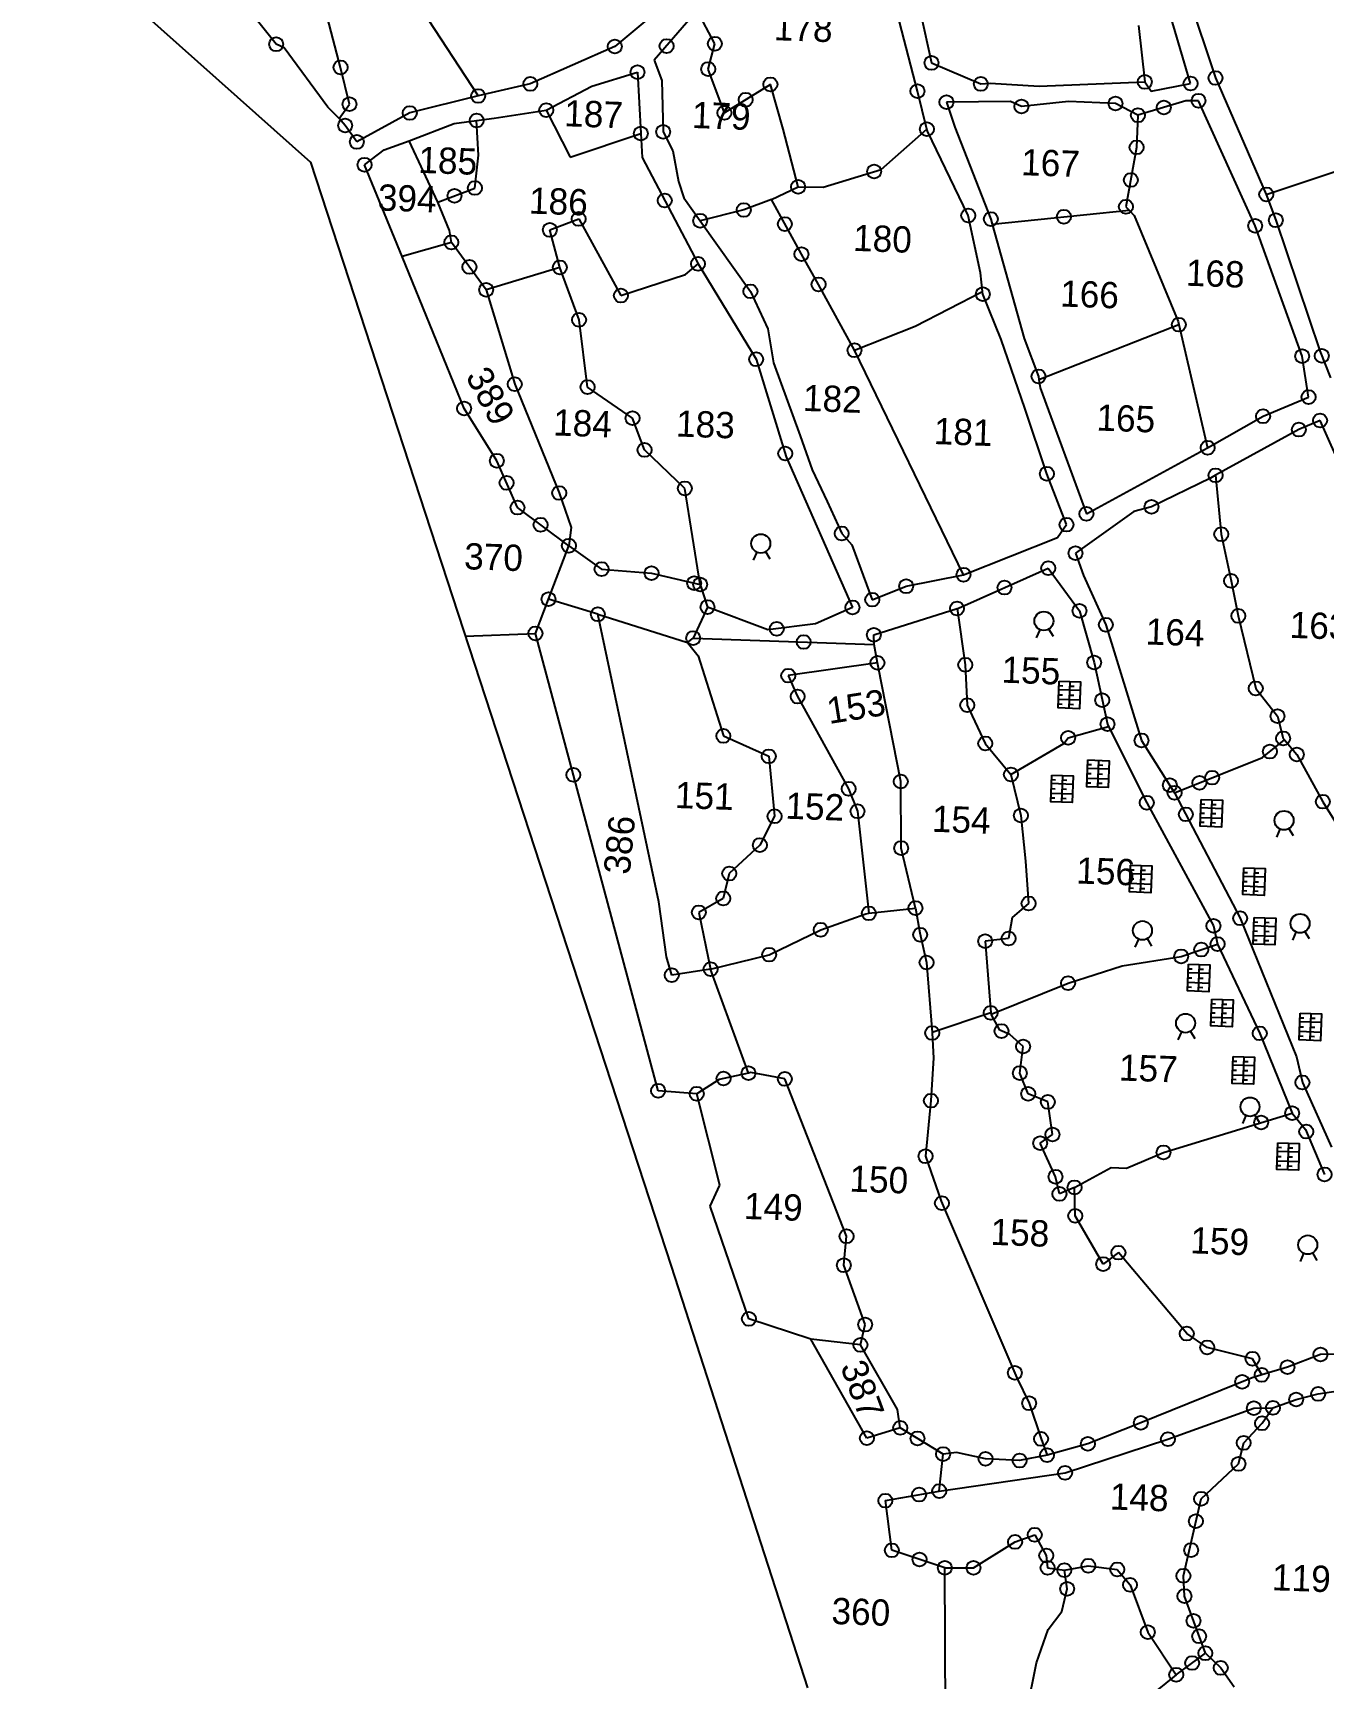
# Model space of a CAD drawing. Header units: metres. Extents: x 287345 to 291891, y 1993918 to 1999987.
# Drawn here: x 289075 to 289786, y 1995981 to 1996888 of the extents above; entities that cross this region are included whole.
import ezdxf
from ezdxf.enums import TextEntityAlignment as Align

# ---------------------------------------------------------------- set-up
doc = ezdxf.new("R2010")
doc.units = ezdxf.units.M
doc.header["$MEASUREMENT"] = 0
for name, color, linetype in [('OFF', 1, 'Continuous'), ('POLY_PARCEL', 6, 'Continuous'), ('POLY_ROAD', 30, 'Continuous'), ('TEXT_PARCEL', 7, 'Continuous'), ('V_BOUND_LINE', 7, 'Continuous')]:
    doc.layers.add(name, color=color, linetype=linetype)
doc.styles.add('TEXT_MAP', font='')
doc.styles.get('TEXT_MAP').set_extended_font_data('Kruti Dev 050')

msp = doc.modelspace()

# ---------------------------------------------------------------- linework, layer by layer
for points in [[(289472.41, 1996597.05), (289474.33, 1996601.45)], [(289481.63, 1996597.67), (289479.14, 1996601.77)], [(289628.45, 1996554.37), (289630.37, 1996558.77)], [(289637.67, 1996554.99), (289635.18, 1996559.09)], [(289640.74, 1996527.94), (289642.86, 1996527.86)], [(289646.73, 1996530.24), (289646.21, 1996515.46)], [(289640.48, 1996520.46), (289652.28, 1996520.04)], [(289640.57, 1996522.96), (289642.68, 1996522.89)], [(289640.67, 1996525.9), (289652.47, 1996525.49)], [(289646.47, 1996522.75), (289648.95, 1996522.66)], [(289646.64, 1996527.73), (289649.13, 1996527.64)], [(289640.39, 1996517.9), (289642.5, 1996517.82)], [(289646.29, 1996517.69), (289648.77, 1996517.6)], [(289656.52, 1996484.49), (289658.64, 1996484.41)], [(289662.51, 1996486.79), (289661.99, 1996472.01)], [(289662.42, 1996484.28), (289664.91, 1996484.19)], [(289636.58, 1996474.13), (289648.38, 1996473.71)], [(289636.65, 1996476.16), (289638.77, 1996476.09)], [(289642.64, 1996478.46), (289642.12, 1996463.68)], [(289642.55, 1996475.95), (289645.04, 1996475.86)], [(289656.17, 1996474.45), (289658.28, 1996474.37)], [(289656.26, 1996477.01), (289668.06, 1996476.59)], [(289656.35, 1996479.51), (289658.46, 1996479.43)], [(289656.45, 1996482.45), (289668.25, 1996482.04)], [(289662.07, 1996474.24), (289664.55, 1996474.15)], [(289662.25, 1996479.3), (289664.73, 1996479.21)], [(289636.3, 1996466.12), (289638.41, 1996466.04)], [(289636.39, 1996468.68), (289648.19, 1996468.26)], [(289636.47, 1996471.18), (289638.59, 1996471.11)], [(289642.2, 1996465.91), (289644.68, 1996465.82)], [(289642.38, 1996470.97), (289644.86, 1996470.89)], [(289724.99, 1996465.01), (289724.46, 1996450.23)], [(289718.82, 1996457.73), (289720.94, 1996457.66)], [(289718.93, 1996460.68), (289730.73, 1996460.26)], [(289719, 1996462.71), (289721.11, 1996462.64)], [(289724.72, 1996457.53), (289727.21, 1996457.44)], [(289724.9, 1996462.5), (289727.38, 1996462.42)], [(289718.64, 1996452.67), (289720.76, 1996452.6)], [(289718.73, 1996455.23), (289730.53, 1996454.81)], [(289724.54, 1996452.46), (289727.03, 1996452.37)], [(289760.8, 1996444.48), (289762.72, 1996448.87)], [(289770.02, 1996445.09), (289767.53, 1996449.2)], [(289686.06, 1996428.76), (289685.53, 1996413.99)], [(289679.89, 1996421.49), (289682.01, 1996421.41)], [(289680, 1996424.43), (289691.8, 1996424.01)], [(289680.07, 1996426.46), (289682.18, 1996426.39)], [(289685.79, 1996421.28), (289688.28, 1996421.19)], [(289685.97, 1996426.26), (289688.45, 1996426.17)], [(289742.33, 1996420.03), (289744.45, 1996419.95)], [(289742.44, 1996422.97), (289754.24, 1996422.56)], [(289742.51, 1996425.01), (289744.63, 1996424.93)], [(289748.5, 1996427.3), (289747.98, 1996412.53)], [(289748.23, 1996419.82), (289750.72, 1996419.73)], [(289748.41, 1996424.8), (289750.9, 1996424.71)], [(289679.71, 1996416.42), (289681.83, 1996416.35)], [(289679.8, 1996418.98), (289691.6, 1996418.57)], [(289685.61, 1996416.21), (289688.1, 1996416.13)], [(289742.16, 1996414.97), (289744.27, 1996414.89)], [(289742.25, 1996417.53), (289754.05, 1996417.11)], [(289748.06, 1996414.76), (289750.54, 1996414.67)], [(289748.14, 1996392.73), (289750.26, 1996392.66)], [(289748.25, 1996395.68), (289760.05, 1996395.26)], [(289748.32, 1996397.71), (289750.44, 1996397.64)], [(289754.31, 1996400.01), (289753.79, 1996385.23)], [(289754.05, 1996392.53), (289756.53, 1996392.44)], [(289754.22, 1996397.5), (289756.71, 1996397.42)], [(289769.63, 1996387.69), (289771.54, 1996392.08)], [(289778.84, 1996388.31), (289776.36, 1996392.41)], [(289682.79, 1996383.8), (289684.71, 1996388.19)], [(289692.01, 1996384.42), (289689.52, 1996388.52)], [(289747.97, 1996387.67), (289750.08, 1996387.6)], [(289748.06, 1996390.23), (289759.86, 1996389.81)], [(289753.87, 1996387.46), (289756.35, 1996387.37)], [(289718.01, 1996374.2), (289717.49, 1996359.43)], [(289711.84, 1996366.93), (289713.96, 1996366.85)], [(289711.95, 1996369.87), (289723.75, 1996369.45)], [(289712.02, 1996371.91), (289714.13, 1996371.83)], [(289717.74, 1996366.72), (289720.23, 1996366.63)], [(289717.92, 1996371.7), (289720.41, 1996371.61)], [(289711.66, 1996361.86), (289713.78, 1996361.79)], [(289711.76, 1996364.42), (289723.56, 1996364.01)], [(289717.56, 1996361.66), (289720.05, 1996361.57)], [(289724.71, 1996347.66), (289726.83, 1996347.59)], [(289724.82, 1996350.6), (289736.62, 1996350.19)], [(289724.89, 1996352.64), (289727.01, 1996352.56)], [(289730.88, 1996354.94), (289730.36, 1996340.16)], [(289730.62, 1996347.45), (289733.1, 1996347.36)], [(289730.79, 1996352.43), (289733.28, 1996352.34)], [(289779.55, 1996347.19), (289779.02, 1996332.42)], [(289724.54, 1996342.6), (289726.65, 1996342.52)], [(289724.63, 1996345.16), (289736.43, 1996344.74)], [(289730.44, 1996342.39), (289732.92, 1996342.3)], [(289773.29, 1996337.41), (289785.09, 1996337)], [(289773.38, 1996339.92), (289775.5, 1996339.84)], [(289773.49, 1996342.86), (289785.29, 1996342.44)], [(289773.56, 1996344.9), (289775.67, 1996344.82)], [(289779.28, 1996339.71), (289781.77, 1996339.62)], [(289779.46, 1996344.69), (289781.94, 1996344.6)], [(289706.53, 1996332.67), (289708.44, 1996337.07)], [(289715.75, 1996333.29), (289713.26, 1996337.39)], [(289773.2, 1996334.85), (289775.32, 1996334.78)], [(289779.1, 1996334.65), (289781.59, 1996334.56)], [(289736.68, 1996320.97), (289738.79, 1996320.9)], [(289742.67, 1996323.27), (289742.14, 1996308.5)], [(289742.58, 1996320.77), (289745.06, 1996320.68)], [(289736.32, 1996310.93), (289738.44, 1996310.86)], [(289736.41, 1996313.49), (289748.21, 1996313.07)], [(289736.5, 1996316), (289738.62, 1996315.92)], [(289736.6, 1996318.94), (289748.4, 1996318.52)], [(289742.22, 1996310.72), (289744.71, 1996310.64)], [(289742.4, 1996315.79), (289744.89, 1996315.7)], [(289742.05, 1996286.54), (289743.97, 1996290.94)], [(289751.27, 1996287.16), (289748.78, 1996291.26)], [(289767.34, 1996275.74), (289766.81, 1996260.97)], [(289761.08, 1996265.96), (289772.88, 1996265.55)], [(289761.17, 1996268.47), (289763.29, 1996268.39)], [(289761.28, 1996271.41), (289773.08, 1996270.99)], [(289761.35, 1996273.45), (289763.46, 1996273.37)], [(289767.07, 1996268.26), (289769.56, 1996268.17)], [(289767.25, 1996273.24), (289769.73, 1996273.15)], [(289760.99, 1996263.4), (289763.11, 1996263.33)], [(289766.89, 1996263.2), (289769.38, 1996263.11)], [(289773.88, 1996210.51), (289775.8, 1996214.9)], [(289783.1, 1996211.12), (289780.61, 1996215.23)]]:
    msp.add_lwpolyline(points)
for points in [[(289640.83, 1996530.44), (289652.63, 1996530.03), (289652.11, 1996515.25), (289640.31, 1996515.67)], [(289656.61, 1996486.99), (289668.41, 1996486.58), (289667.89, 1996471.8), (289656.09, 1996472.22)], [(289636.74, 1996478.67), (289648.54, 1996478.25), (289648.02, 1996463.47), (289636.22, 1996463.89)], [(289719.09, 1996465.22), (289730.89, 1996464.8), (289730.36, 1996450.02), (289718.56, 1996450.44)], [(289680.16, 1996428.97), (289691.96, 1996428.55), (289691.43, 1996413.78), (289679.63, 1996414.19)], [(289742.6, 1996427.51), (289754.4, 1996427.1), (289753.88, 1996412.32), (289742.08, 1996412.74)], [(289748.41, 1996400.22), (289760.21, 1996399.8), (289759.69, 1996385.02), (289747.89, 1996385.44)], [(289712.11, 1996374.41), (289723.91, 1996374), (289723.39, 1996359.22), (289711.59, 1996359.64)], [(289724.98, 1996355.15), (289736.78, 1996354.73), (289736.26, 1996339.95), (289724.46, 1996340.37)], [(289773.65, 1996347.4), (289785.45, 1996346.99), (289784.92, 1996332.21), (289773.12, 1996332.63)], [(289736.77, 1996323.48), (289748.57, 1996323.06), (289748.04, 1996308.29), (289736.24, 1996308.7)], [(289761.44, 1996275.95), (289773.24, 1996275.54), (289772.71, 1996260.76), (289760.91, 1996261.18)]]:
    msp.add_lwpolyline(points, close=True)
for centre, radius in [((289209.3, 1996881.51), 3.85), ((289395.92, 1996880.27), 3.85), ((289424.51, 1996880.53), 3.85), ((289451.09, 1996881.83), 3.85), ((289244.79, 1996868.77), 3.85), ((289570.49, 1996871.24), 3.85), ((289349.38, 1996859.62), 3.85), ((289408.48, 1996866.1), 3.85), ((289447.46, 1996867.84), 3.85), ((289597.7, 1996859.64), 3.85), ((289688.05, 1996860.76), 3.85), ((289713.33, 1996859.86), 3.85), ((289727.06, 1996862.92), 3.85), ((289320.66, 1996853), 3.85), ((289468.07, 1996850.96), 3.85), ((289481.69, 1996859.41), 3.85), ((289562.73, 1996855.64), 3.85), ((289249.72, 1996848.52), 3.85), ((289282.92, 1996843.63), 3.85), ((289358.19, 1996845.16), 3.85), ((289456.33, 1996843.68), 3.85), ((289578.72, 1996849.56), 3.85), ((289620.06, 1996847.23), 3.85), ((289671.89, 1996848.85), 3.85), ((289684.31, 1996842.37), 3.85), ((289698.52, 1996846.65), 3.85), ((289717.67, 1996850.39), 3.85), ((289247.36, 1996836.73), 3.85), ((289319.8, 1996839.48), 3.85), ((289422.6, 1996833.25), 3.85), ((289567.99, 1996834.72), 3.85), ((289253.79, 1996827.69), 3.85), ((289410.28, 1996832.32), 3.85), ((289683.57, 1996824.69), 3.85), ((289258.03, 1996815.09), 3.85), ((289538.92, 1996811.36), 3.85), ((289680.34, 1996806.68), 3.85), ((289307.56, 1996797.98), 3.85), ((289318.84, 1996802.27), 3.85), ((289496.97, 1996802.89), 3.85), ((289755.05, 1996798.77), 3.85), ((289423.44, 1996795.41), 3.85), ((289467.02, 1996790.15), 3.85), ((289590.79, 1996787.1), 3.85), ((289677.7, 1996791.96), 3.85), ((289360.12, 1996779.18), 3.85), ((289376.03, 1996785.2), 3.85), ((289443.01, 1996784.23), 3.85), ((289489.68, 1996782.42), 3.85), ((289603.19, 1996785.16), 3.85), ((289643.49, 1996786.46), 3.85), ((289748.89, 1996781.45), 3.85), ((289760.3, 1996784.5), 3.85), ((289305.85, 1996772.3), 3.85), ((289441.81, 1996760.47), 3.85), ((289498.8, 1996765.81), 3.85), ((289315.8, 1996758.74), 3.85), ((289365.64, 1996758.53), 3.85), ((289325.03, 1996746.17), 3.85), ((289399.33, 1996742.97), 3.85), ((289470.68, 1996745.31), 3.85), ((289508.26, 1996749.16), 3.85), ((289598.79, 1996743.74), 3.85), ((289376.23, 1996729.61), 3.85), ((289706.84, 1996726.94), 3.85), ((289473.87, 1996707.84), 3.85), ((289528.06, 1996712.82), 3.85), ((289774.84, 1996709.58), 3.85), ((289785.6, 1996709.76), 3.85), ((289629.47, 1996698.43), 3.85), ((289340.77, 1996694.16), 3.85), ((289380.94, 1996692.55), 3.85), ((289312.88, 1996680.74), 3.85), ((289778.36, 1996687.04), 3.85), ((289405.75, 1996675.36), 3.85), ((289753.25, 1996676.43), 3.85), ((289784.65, 1996674.12), 3.85), ((289772.96, 1996669.08), 3.85), ((289330.95, 1996651.93), 3.85), ((289412.35, 1996657.87), 3.85), ((289489.91, 1996655.94), 3.85), ((289722.72, 1996659.11), 3.85), ((289634.11, 1996644.76), 3.85), ((289727.09, 1996643.89), 3.85), ((289336.33, 1996639.69), 3.85), ((289365.32, 1996634.15), 3.85), ((289434.52, 1996636.7), 3.85), ((289342.31, 1996626.09), 3.85), ((289691.79, 1996626.53), 3.85), ((289355.06, 1996616.65), 3.85), ((289644.88, 1996616.69), 3.85), ((289655.86, 1996622.67), 3.85), ((289476.42, 1996606.26), 5.24), ((289520.99, 1996611.86), 3.85), ((289730.23, 1996611.41), 3.85), ((289370.66, 1996605.1), 3.85), ((289649.88, 1996600.95), 3.85), ((289388.69, 1996592.21), 3.85), ((289416.23, 1996589.98), 3.85), ((289588.11, 1996589.09), 3.85), ((289634.88, 1996592.73), 3.85), ((289439.72, 1996584.47), 3.85), ((289443, 1996583.7), 3.85), ((289556.53, 1996582.73), 3.85), ((289610.72, 1996581.99), 3.85), ((289735.59, 1996585.74), 3.85), ((289359.39, 1996575.62), 3.85), ((289447.05, 1996571.27), 3.85), ((289526.92, 1996571.08), 3.85), ((289537.86, 1996575.34), 3.85), ((289584.56, 1996570.46), 3.85), ((289386.58, 1996567.29), 3.85), ((289632.46, 1996563.58), 5.24), ((289652.07, 1996569.19), 3.85), ((289666.61, 1996561.55), 3.85), ((289739.62, 1996566.38), 3.85), ((289352.19, 1996556.77), 3.85), ((289439.12, 1996554.17), 3.85), ((289485.19, 1996559.28), 3.85), ((289500.04, 1996552.01), 3.85), ((289538.73, 1996555.93), 3.85), ((289491.58, 1996533.45), 3.85), ((289540.68, 1996540.54), 3.85), ((289589.14, 1996539.47), 3.85), ((289660.17, 1996540.73), 3.85), ((289749.19, 1996526.45), 3.85), ((289496.73, 1996521.91), 3.85), ((289590.24, 1996517.16), 3.85), ((289664.63, 1996519.96), 3.85), ((289667.48, 1996506.73), 3.85), ((289761.2, 1996511.13), 3.85), ((289455.77, 1996500.22), 3.85), ((289645.78, 1996499.2), 3.85), ((289686.24, 1996497.75), 3.85), ((289764.29, 1996498.87), 3.85), ((289480.8, 1996488.98), 3.85), ((289600.16, 1996496.11), 3.85), ((289757.04, 1996491.59), 3.85), ((289771.82, 1996489.97), 3.85), ((289373.09, 1996478.81), 3.85), ((289614.31, 1996478.98), 3.85), ((289524.84, 1996471.1), 3.85), ((289553.54, 1996475.11), 3.85), ((289701.86, 1996473.07), 3.85), ((289718.16, 1996474.39), 3.85), ((289725.23, 1996477.22), 3.85), ((289689.14, 1996463.41), 3.85), ((289704.49, 1996468.93), 3.85), ((289786.2, 1996463.98), 3.85), ((289484.02, 1996455.92), 3.85), ((289529.74, 1996458.69), 3.85), ((289619.8, 1996456.35), 3.85), ((289710.72, 1996457), 3.85), ((289764.81, 1996453.68), 5.24), ((289475.94, 1996440.05), 3.85), ((289553.81, 1996438.39), 3.85), ((289459.06, 1996424.34), 3.85), ((289455.75, 1996410.65), 3.85), ((289624.05, 1996407.89), 3.85), ((289442.29, 1996402.97), 3.85), ((289535.98, 1996402.43), 3.85), ((289561.65, 1996405.34), 3.85), ((289740.64, 1996399.69), 3.85), ((289773.64, 1996396.89), 5.24), ((289509.44, 1996393.38), 3.85), ((289564.26, 1996390.65), 3.85), ((289613.01, 1996388.52), 3.85), ((289686.8, 1996393), 5.24), ((289725.9, 1996395.57), 3.85), ((289481.02, 1996379.64), 3.85), ((289600.09, 1996387.09), 3.85), ((289719.22, 1996382.45), 3.85), ((289728.18, 1996385.51), 3.85), ((289448.76, 1996371.68), 3.85), ((289567.81, 1996375.32), 3.85), ((289708.12, 1996378.67), 3.85), ((289427.3, 1996368.36), 3.85), ((289645.76, 1996363.93), 3.85), ((289603.12, 1996347.56), 3.85), ((289710.54, 1996341.87), 5.24), ((289570.91, 1996336.47), 3.85), ((289609.1, 1996337.55), 3.85), ((289751.4, 1996336.27), 3.85), ((289620.99, 1996329.05), 3.85), ((289455.92, 1996311.36), 3.85), ((289469.61, 1996314.33), 3.85), ((289489.65, 1996311.13), 3.85), ((289619.21, 1996314.37), 3.85), ((289774.91, 1996309.21), 3.85), ((289419.79, 1996304.64), 3.85), ((289441.09, 1996302.98), 3.85), ((289570.22, 1996299.16), 3.85), ((289623.83, 1996302.91), 3.85), ((289634.66, 1996298.45), 3.85), ((289746.06, 1996295.75), 5.24), ((289769.28, 1996292.3), 3.85), ((289637.16, 1996280.48), 3.85), ((289752.24, 1996287.09), 3.85), ((289777.08, 1996282.09), 3.85), ((289630.4, 1996275.7), 3.85), ((289698.38, 1996270.64), 3.85), ((289567.25, 1996268.52), 3.85), ((289638.85, 1996257.21), 3.85), ((289787.17, 1996258.51), 3.85), ((289641.02, 1996247.72), 3.85), ((289649.36, 1996251.35), 3.85), ((289576.28, 1996242.62), 3.85), ((289649.75, 1996235.66), 3.85), ((289523.7, 1996224.39), 3.85), ((289777.89, 1996219.71), 5.24), ((289522.2, 1996208.44), 3.85), ((289665.13, 1996209.07), 3.85), ((289673.51, 1996215.37), 3.85), ((289469.88, 1996178.85), 3.85), ((289533.91, 1996175.72), 3.85), ((289711.17, 1996170.74), 3.85), ((289531.31, 1996164.52), 3.85), ((289722.51, 1996163.13), 3.85), ((289747.41, 1996156.91), 3.85), ((289766.7, 1996152.22), 3.85), ((289784.86, 1996159.2), 3.85), ((289616.44, 1996149.15), 3.85), ((289741.71, 1996144.16), 3.85), ((289752.52, 1996147.98), 3.85), ((289771.5, 1996134.39), 3.85), ((289783.65, 1996137.48), 3.85), ((289624.35, 1996132.36), 3.85), ((289748.14, 1996129.64), 3.85), ((289758.72, 1996129.86), 3.85), ((289553.3, 1996118.8), 3.85), ((289685.89, 1996121.57), 3.85), ((289752.68, 1996121.31), 3.85), ((289534.92, 1996113.09), 3.85), ((289562.81, 1996112.97), 3.85), ((289630.87, 1996112.68), 3.85), ((289656.71, 1996109.99), 3.85), ((289700.84, 1996112.54), 3.85), ((289742.57, 1996110.48), 3.85), ((289576.88, 1996104.34), 3.85), ((289600.33, 1996101.71), 3.85), ((289619.09, 1996100.75), 3.85), ((289634.17, 1996103.74), 3.85), ((289739.73, 1996098.92), 3.85), ((289644.1, 1996094), 3.85), ((289563.65, 1996081.98), 3.85), ((289574.8, 1996083.97), 3.85), ((289719.1, 1996079.71), 3.85), ((289545.06, 1996078.66), 3.85), ((289716.25, 1996067.33), 3.85), ((289616.54, 1996055.88), 3.85), ((289627.38, 1996059.87), 3.85), ((289548.64, 1996051.28), 3.85), ((289563.93, 1996046.22), 3.85), ((289633.79, 1996048.46), 3.85), ((289713.65, 1996051.41), 3.85), ((289577.84, 1996041.61), 3.85), ((289593.65, 1996041.62), 3.85), ((289634.52, 1996041.63), 3.85), ((289643.72, 1996040.33), 3.85), ((289656.94, 1996042.78), 3.85), ((289672.92, 1996040.76), 3.85), ((289709.33, 1996037.27), 3.85), ((289645.3, 1996030.06), 3.85), ((289679.92, 1996032.24), 3.85), ((289709.9, 1996026.06), 3.85), ((289714.9, 1996012.4), 3.85), ((289689.7, 1996006.13), 3.85), ((289718.01, 1996003.9), 3.85), ((289714.15, 1995989.16), 3.85), ((289721.44, 1995994.54), 3.85), ((289705.41, 1995982.72), 3.85), ((289729.91, 1995986.46), 3.85)]:
    msp.add_circle(centre, radius)
at = {"layer": 'OFF'}
for p, q in [((289313.56, 1996555.23), (289352.19, 1996556.77)), ((289574.8, 1996083.97), (289576.88, 1996104.34))]:
    msp.add_line(p, q, dxfattribs=at)
at = {"layer": 'POLY_PARCEL'}
for p, q in [((289244.79, 1996868.77), (289232.05, 1996916.91)), ((289289.58, 1996900.48), (289320.66, 1996853)), ((289451.09, 1996881.83), (289441.42, 1996900.04)), ((289684.51, 1996891.82), (289688.05, 1996860.76)), ((289447.46, 1996867.84), (289451.09, 1996881.83)), ((289249.72, 1996848.52), (289244.79, 1996868.77)), ((289456.33, 1996843.68), (289447.46, 1996867.84)), ((289481.69, 1996859.41), (289456.33, 1996843.68)), ((289488.66, 1996834.7), (289481.69, 1996859.41)), ((289244.08, 1996840.52), (289249.72, 1996848.52)), ((289320.73, 1996820.4), (289319.8, 1996839.48)), ((289358.19, 1996845.16), (289371.27, 1996819.25)), ((289684.31, 1996842.37), (289683.57, 1996824.69)), ((289298.47, 1996794.52), (289282.59, 1996828.3)), ((289371.27, 1996819.25), (289410.28, 1996832.32)), ((289496.97, 1996802.89), (289488.66, 1996834.7)), ((289542.83, 1996812.56), (289567.99, 1996834.72)), ((289318.84, 1996802.27), (289320.73, 1996820.4)), ((289683.57, 1996824.69), (289677.7, 1996791.96)), ((289755.05, 1996798.77), (289838.14, 1996826.48)), ((289510.78, 1996802.72), (289542.83, 1996812.56)), ((289298.47, 1996794.52), (289318.84, 1996802.27)), ((289482.29, 1996795.88), (289496.97, 1996802.89)), ((289496.97, 1996802.89), (289510.78, 1996802.72)), ((289304.83, 1996778.92), (289298.47, 1996794.52)), ((289482.29, 1996795.88), (289467.02, 1996790.15)), ((289498.8, 1996765.81), (289482.29, 1996795.88)), ((289677.7, 1996791.96), (289679.41, 1996790.14)), ((289360.12, 1996779.18), (289376.03, 1996785.2)), ((289376.03, 1996785.2), (289399.33, 1996742.97)), ((289467.02, 1996790.15), (289443.01, 1996784.23)), ((289603.97, 1996782.41), (289679.41, 1996790.14)), ((289679.41, 1996790.14), (289682.24, 1996787.1)), ((289682.24, 1996787.1), (289706.45, 1996728.61)), ((289305.85, 1996772.3), (289304.83, 1996778.92)), ((289365.64, 1996758.53), (289360.12, 1996779.18)), ((289305.85, 1996772.3), (289278.68, 1996764.52)), ((289325.03, 1996746.17), (289305.85, 1996772.3)), ((289508.26, 1996749.16), (289498.8, 1996765.81)), ((289365.64, 1996758.53), (289325.03, 1996746.17)), ((289376.23, 1996729.61), (289365.64, 1996758.53)), ((289434.9, 1996754.57), (289441.81, 1996760.47)), ((289325.03, 1996746.17), (289340.77, 1996694.16)), ((289399.33, 1996742.97), (289434.9, 1996754.57)), ((289528.06, 1996712.82), (289508.26, 1996749.16)), ((289561.49, 1996726.06), (289598.63, 1996745.19)), ((289380.94, 1996692.55), (289376.23, 1996729.61)), ((289706.45, 1996728.61), (289706.84, 1996726.94)), ((289528.06, 1996712.82), (289561.49, 1996726.06)), ((289629.71, 1996696.78), (289693.26, 1996721.63)), ((289693.26, 1996721.63), (289706.84, 1996726.94)), ((289706.84, 1996726.94), (289722.72, 1996659.11)), ((289588.11, 1996589.09), (289528.06, 1996712.82)), ((289340.77, 1996694.16), (289365.32, 1996634.15)), ((289405.75, 1996675.36), (289380.94, 1996692.55)), ((289412.35, 1996657.87), (289405.75, 1996675.36)), ((289434.52, 1996636.7), (289412.35, 1996657.87)), ((289443, 1996583.7), (289434.52, 1996636.7)), ((289727.09, 1996643.89), (289730.23, 1996611.41)), ((289365.32, 1996634.15), (289371.86, 1996615.1)), ((289371.86, 1996615.1), (289370.66, 1996605.1)), ((289730.23, 1996611.41), (289735.59, 1996585.74)), ((289370.66, 1996605.1), (289388.69, 1996592.21)), ((289388.69, 1996592.21), (289416.23, 1996589.98)), ((289416.23, 1996589.98), (289443, 1996583.7)), ((289443, 1996583.7), (289447.05, 1996571.27)), ((289735.59, 1996585.74), (289739.62, 1996566.38)), ((289386.58, 1996567.29), (289359.39, 1996575.62)), ((289386.58, 1996567.29), (289435.94, 1996551.74)), ((289420.26, 1996408.76), (289386.58, 1996567.29)), ((289584.56, 1996570.46), (289589.14, 1996539.47)), ((289739.62, 1996566.38), (289749.19, 1996526.45)), ((289435.94, 1996551.74), (289439.12, 1996554.17)), ((289435.94, 1996551.74), (289441.95, 1996544.31)), ((289540.68, 1996540.54), (289538.84, 1996550.64)), ((289441.95, 1996544.31), (289455.77, 1996500.22)), ((289540.68, 1996540.54), (289491.58, 1996533.45)), ((289541.04, 1996538.6), (289540.68, 1996540.54)), ((289553.54, 1996475.11), (289541.04, 1996538.6)), ((289589.14, 1996539.47), (289590.24, 1996517.16)), ((289491.58, 1996533.45), (289496.52, 1996522.3)), ((289496.52, 1996522.3), (289524.84, 1996471.1)), ((289749.19, 1996526.45), (289761.2, 1996511.13)), ((289590.24, 1996517.16), (289600.16, 1996496.11)), ((289761.2, 1996511.13), (289764.29, 1996498.87)), ((289645.78, 1996499.2), (289668.13, 1996505.42)), ((289455.77, 1996500.22), (289480.8, 1996488.98)), ((289600.16, 1996496.11), (289614.31, 1996478.98)), ((289614.31, 1996478.98), (289643.48, 1996496.14)), ((289643.48, 1996496.14), (289645.78, 1996499.2)), ((289752.94, 1996488.29), (289765.03, 1996498)), ((289764.29, 1996498.87), (289765.03, 1996498)), ((289765.03, 1996498), (289771.82, 1996489.97)), ((289480.8, 1996488.98), (289484.02, 1996455.92)), ((289704.49, 1996468.93), (289752.94, 1996488.29)), ((289771.82, 1996489.97), (289786.2, 1996463.98)), ((289553.81, 1996438.39), (289553.54, 1996475.11)), ((289614.31, 1996478.98), (289619.8, 1996456.35)), ((289524.84, 1996471.1), (289529.74, 1996458.69)), ((289484.02, 1996455.92), (289475.94, 1996440.05)), ((289529.74, 1996458.69), (289535.98, 1996402.43)), ((289619.8, 1996456.35), (289622.36, 1996431.17)), ((289786.2, 1996463.98), (289797.33, 1996445.95)), ((289475.94, 1996440.05), (289459.06, 1996424.34)), ((289561.65, 1996405.34), (289553.81, 1996438.39)), ((289622.36, 1996431.17), (289624.05, 1996407.89)), ((289459.06, 1996424.34), (289455.75, 1996410.65)), ((289455.75, 1996410.65), (289442.29, 1996402.97)), ((289424.52, 1996378.5), (289420.26, 1996408.76)), ((289442.29, 1996402.97), (289448.76, 1996371.68)), ((289509.44, 1996393.38), (289534.24, 1996402.23)), ((289534.24, 1996402.23), (289535.98, 1996402.43)), ((289535.98, 1996402.43), (289561.65, 1996405.34)), ((289561.65, 1996405.34), (289564, 1996391.76)), ((289624.05, 1996407.89), (289614.98, 1996400.06)), ((289481.02, 1996379.64), (289509.44, 1996393.38)), ((289614.98, 1996400.06), (289613.01, 1996388.52)), ((289564, 1996391.76), (289567.81, 1996375.32)), ((289613.01, 1996388.52), (289600.09, 1996387.09)), ((289600.09, 1996387.09), (289603.12, 1996347.56)), ((289708.12, 1996378.67), (289728.18, 1996385.51)), ((289427.3, 1996368.36), (289424.52, 1996378.5)), ((289448.76, 1996371.68), (289481.02, 1996379.64)), ((289567.81, 1996375.32), (289570.89, 1996336.69)), ((289675.61, 1996373.54), (289708.12, 1996378.67)), ((289448.76, 1996371.68), (289427.3, 1996368.36)), ((289469.61, 1996314.33), (289448.76, 1996371.68)), ((289645.76, 1996363.93), (289675.61, 1996373.54)), ((289603.46, 1996346.91), (289645.76, 1996363.93)), ((289603.12, 1996347.56), (289570.89, 1996336.69)), ((289603.46, 1996346.91), (289603.12, 1996347.56)), ((289608.12, 1996337.97), (289603.46, 1996346.91)), ((289613.68, 1996335.58), (289608.12, 1996337.97)), ((289570.89, 1996336.69), (289570.91, 1996336.47)), ((289570.91, 1996336.47), (289571.68, 1996322.64)), ((289620.99, 1996329.05), (289613.68, 1996335.58)), ((289619.21, 1996314.37), (289620.99, 1996329.05)), ((289571.68, 1996322.64), (289570.22, 1996299.16)), ((289453.55, 1996310.84), (289441.09, 1996302.98)), ((289469.61, 1996314.33), (289453.55, 1996310.84)), ((289470.94, 1996314.62), (289469.61, 1996314.33)), ((289489.65, 1996311.13), (289470.94, 1996314.62)), ((289523.7, 1996224.39), (289489.65, 1996311.13)), ((289623.83, 1996302.91), (289619.21, 1996314.37)), ((289634.66, 1996298.45), (289623.83, 1996302.91)), ((289570.22, 1996299.16), (289567.25, 1996268.52)), ((289637.16, 1996280.48), (289634.66, 1996298.45)), ((289698.38, 1996270.64), (289769.28, 1996292.3)), ((289630.4, 1996275.7), (289637.16, 1996280.48)), ((289638.85, 1996257.21), (289630.4, 1996275.7)), ((289567.25, 1996268.52), (289575.79, 1996243.75)), ((289677.99, 1996261.95), (289698.38, 1996270.64)), ((289641.02, 1996247.72), (289638.85, 1996257.21)), ((289649.36, 1996251.35), (289669.52, 1996262.25)), ((289669.52, 1996262.25), (289677.99, 1996261.95)), ((289649.36, 1996251.35), (289641.02, 1996247.72)), ((289649.75, 1996235.66), (289649.36, 1996251.35)), ((289575.79, 1996243.75), (289617.62, 1996146.4)), ((289665.13, 1996209.07), (289649.75, 1996235.66)), ((289522.2, 1996208.44), (289523.7, 1996224.39)), ((289673.51, 1996215.37), (289665.13, 1996209.07)), ((289711.17, 1996170.74), (289673.51, 1996215.37)), ((289533.91, 1996175.72), (289522.2, 1996208.44)), ((289531.31, 1996164.52), (289533.91, 1996175.72)), ((289531.31, 1996164.52), (289504.03, 1996167.64)), ((289722.51, 1996163.13), (289711.17, 1996170.74)), ((289551.71, 1996128.97), (289531.31, 1996164.52)), ((289747.41, 1996156.91), (289722.51, 1996163.13)), ((289752.52, 1996147.98), (289747.41, 1996156.91)), ((289617.62, 1996146.4), (289624.35, 1996132.36)), ((289553.3, 1996118.8), (289551.71, 1996128.97)), ((289624.35, 1996132.36), (289630.87, 1996112.68)), ((289752.68, 1996121.31), (289758.72, 1996129.86)), ((289742.57, 1996110.48), (289752.68, 1996121.31)), ((289630.87, 1996112.68), (289634.17, 1996103.74)), ((289739.73, 1996098.92), (289742.57, 1996110.48)), ((289719.1, 1996079.71), (289739.73, 1996098.92)), ((289709.33, 1996037.27), (289719.1, 1996079.71)), ((289616.54, 1996055.88), (289627.38, 1996059.87)), ((289627.38, 1996059.87), (289633.79, 1996048.46)), ((289593.65, 1996041.62), (289616.54, 1996055.88)), ((289633.79, 1996048.46), (289634.52, 1996041.63)), ((289577.84, 1996041.61), (289593.65, 1996041.62)), ((289634.52, 1996041.63), (289643.72, 1996040.33)), ((289643.72, 1996040.33), (289656.94, 1996042.78)), ((289645.3, 1996030.06), (289643.72, 1996040.33)), ((289656.94, 1996042.78), (289672.92, 1996040.76)), ((289672.92, 1996040.76), (289679.92, 1996032.24)), ((289642.42, 1996017.52), (289645.3, 1996030.06)), ((289679.92, 1996032.24), (289689.7, 1996006.13)), ((289709.9, 1996026.06), (289709.33, 1996037.27)), ((289721.44, 1995994.54), (289709.9, 1996026.06)), ((289634.77, 1996007.58), (289642.42, 1996017.52)), ((289628.29, 1995989.34), (289634.77, 1996007.58)), ((289689.7, 1996006.13), (289705.41, 1995982.72)), ((289705.41, 1995982.72), (289721.44, 1995994.54)), ((289721.44, 1995994.54), (289729.91, 1995986.46)), ((289622.97, 1995962.78), (289628.29, 1995989.34)), ((289729.91, 1995986.46), (289737.32, 1995975.98)), ((289705.41, 1995982.72), (289693.89, 1995973.4))]:
    msp.add_line(p, q, dxfattribs=at)
at = {"layer": 'POLY_ROAD'}
for p, q in [((289555.86, 1996938.1), (289570.49, 1996871.24)), ((289713.33, 1996859.86), (289688.67, 1996943.23)), ((289562.73, 1996855.64), (289543.19, 1996931.22)), ((289704.17, 1996931.28), (289727.06, 1996862.92)), ((289209.3, 1996881.51), (289182.32, 1996915.62)), ((289429.21, 1996908.15), (289395.92, 1996880.27)), ((289441.42, 1996900.04), (289417.73, 1996872.71)), ((289213.64, 1996879.59), (289209.3, 1996881.51)), ((289237.73, 1996846.75), (289213.64, 1996879.59)), ((289395.92, 1996880.27), (289349.38, 1996859.62)), ((289417.73, 1996872.71), (289421.87, 1996861.45)), ((289383.2, 1996858.36), (289408.48, 1996866.1)), ((289408.48, 1996866.1), (289410.28, 1996832.32)), ((289570.49, 1996871.24), (289597.7, 1996859.64)), ((289349.38, 1996859.62), (289320.66, 1996853)), ((289358.19, 1996845.16), (289383.2, 1996858.36)), ((289421.87, 1996861.45), (289422.6, 1996833.25)), ((289567.99, 1996834.72), (289562.73, 1996855.64)), ((289597.7, 1996859.64), (289602.89, 1996860.03)), ((289602.89, 1996860.03), (289629.87, 1996858.5)), ((289629.87, 1996858.5), (289688.05, 1996860.76)), ((289688.05, 1996860.76), (289691.61, 1996855.74)), ((289691.61, 1996855.74), (289713.33, 1996859.86)), ((289727.06, 1996862.92), (289755.05, 1996798.77)), ((289243.69, 1996840.96), (289237.73, 1996846.75)), ((289320.66, 1996853), (289282.92, 1996843.63)), ((289614.12, 1996850.03), (289578.72, 1996849.56)), ((289578.72, 1996849.56), (289583.42, 1996835.88)), ((289620.06, 1996847.23), (289614.12, 1996850.03)), ((289646.04, 1996850.05), (289620.06, 1996847.23)), ((289671.89, 1996848.85), (289646.04, 1996850.05)), ((289684.31, 1996842.37), (289671.89, 1996848.85)), ((289710.77, 1996850.35), (289684.31, 1996842.37)), ((289717.67, 1996850.39), (289710.77, 1996850.35)), ((289748.89, 1996781.45), (289717.67, 1996850.39)), ((289244.08, 1996840.52), (289243.69, 1996840.96)), ((289247.36, 1996836.73), (289244.08, 1996840.52)), ((289253.79, 1996827.69), (289247.36, 1996836.73)), ((289282.92, 1996843.63), (289253.79, 1996827.69)), ((289282.59, 1996828.3), (289307.48, 1996837.87)), ((289307.48, 1996837.87), (289319.8, 1996839.48)), ((289319.8, 1996839.48), (289329.4, 1996840.73)), ((289329.4, 1996840.73), (289358.19, 1996845.16)), ((289268.78, 1996823.34), (289282.59, 1996828.3)), ((289410.28, 1996832.32), (289410.99, 1996819.08)), ((289422.6, 1996833.25), (289427.98, 1996822.71)), ((289568.27, 1996833.6), (289567.99, 1996834.72)), ((289590.79, 1996787.1), (289568.27, 1996833.6)), ((289583.42, 1996835.88), (289603.19, 1996785.16)), ((289258.03, 1996815.09), (289268.78, 1996823.34)), ((289410.99, 1996819.08), (289441.81, 1996760.47)), ((289427.98, 1996822.71), (289431.12, 1996805.93)), ((289278.68, 1996764.52), (289258.03, 1996815.09)), ((289431.12, 1996805.93), (289433.97, 1996796.92)), ((289433.97, 1996796.92), (289443.01, 1996784.23)), ((289755.05, 1996798.77), (289760.3, 1996784.5)), ((289443.01, 1996784.23), (289470.68, 1996745.31)), ((289597.48, 1996755.58), (289590.79, 1996787.1)), ((289603.19, 1996785.16), (289603.97, 1996782.41)), ((289603.97, 1996782.41), (289611.37, 1996756.13)), ((289760.3, 1996784.5), (289784.51, 1996712.53)), ((289774.84, 1996709.58), (289748.89, 1996781.45)), ((289312.88, 1996680.74), (289278.68, 1996764.52)), ((289441.81, 1996760.47), (289473.87, 1996707.84)), ((289598.63, 1996745.19), (289597.48, 1996755.58)), ((289611.37, 1996756.13), (289621.58, 1996719.4)), ((289470.68, 1996745.31), (289480.36, 1996724.67)), ((289598.79, 1996743.74), (289598.63, 1996745.19)), ((289608.83, 1996718.67), (289598.79, 1996743.74)), ((289480.36, 1996724.67), (289483.44, 1996705.88)), ((289621.87, 1996680.84), (289608.83, 1996718.67)), ((289621.58, 1996719.4), (289629.47, 1996698.43)), ((289778.36, 1996687.04), (289774.84, 1996709.58)), ((289784.51, 1996712.53), (289790.37, 1996697.65)), ((289473.87, 1996707.84), (289490.47, 1996654.13)), ((289483.44, 1996705.88), (289498.12, 1996665.69)), ((289629.47, 1996698.43), (289629.71, 1996696.78)), ((289629.71, 1996696.78), (289630.4, 1996692.07)), ((289630.4, 1996692.07), (289655.86, 1996622.67)), ((289753.25, 1996676.43), (289778.36, 1996687.04)), ((289330.95, 1996651.93), (289312.88, 1996680.74)), ((289634.11, 1996644.76), (289621.87, 1996680.84)), ((289722.72, 1996659.11), (289753.25, 1996676.43)), ((289784.65, 1996674.12), (289772.96, 1996669.08)), ((289793.18, 1996655.14), (289784.65, 1996674.12)), ((289498.12, 1996665.69), (289504.68, 1996646.93)), ((289772.96, 1996669.08), (289727.09, 1996643.89)), ((289655.86, 1996622.67), (289722.72, 1996659.11)), ((289342.31, 1996626.09), (289330.95, 1996651.93)), ((289490.47, 1996654.13), (289526.92, 1996571.08)), ((289504.68, 1996646.93), (289512.98, 1996629.39)), ((289644.88, 1996616.69), (289634.11, 1996644.76)), ((289724.27, 1996642.34), (289691.79, 1996626.53)), ((289727.09, 1996643.89), (289724.27, 1996642.34)), ((289512.98, 1996629.39), (289520.99, 1996611.86)), ((289370.66, 1996605.1), (289342.31, 1996626.09)), ((289682.05, 1996623.96), (289649.88, 1996600.95)), ((289691.79, 1996626.53), (289682.05, 1996623.96)), ((289520.99, 1996611.86), (289526.52, 1996605.62)), ((289588.11, 1996589.09), (289640.03, 1996609.67)), ((289640.03, 1996609.67), (289644.88, 1996616.69)), ((289359.39, 1996575.62), (289370.66, 1996605.1)), ((289526.52, 1996605.62), (289537.86, 1996575.34)), ((289649.88, 1996600.95), (289654.34, 1996588.72)), ((289585.36, 1996570.71), (289634.88, 1996592.73)), ((289634.88, 1996592.73), (289652.07, 1996569.19)), ((289537.86, 1996575.34), (289556.53, 1996582.73)), ((289556.53, 1996582.73), (289588.11, 1996589.09)), ((289654.34, 1996588.72), (289666.61, 1996561.55)), ((289352.19, 1996556.77), (289359.39, 1996575.62)), ((289447.05, 1996571.27), (289439.12, 1996554.17)), ((289480.37, 1996558.64), (289447.05, 1996571.27)), ((289526.92, 1996571.08), (289506.63, 1996562.11)), ((289538.73, 1996555.93), (289584.56, 1996570.46)), ((289584.56, 1996570.46), (289585.36, 1996570.71)), ((289652.07, 1996569.19), (289660.17, 1996540.73)), ((289419.79, 1996304.64), (289352.19, 1996556.77)), ((289506.63, 1996562.11), (289480.37, 1996558.64)), ((289538.84, 1996550.64), (289538.73, 1996555.93)), ((289666.61, 1996561.55), (289686.24, 1996497.75)), ((289439.12, 1996554.17), (289538.84, 1996550.64)), ((289660.17, 1996540.73), (289667.48, 1996506.73)), ((289667.48, 1996506.73), (289668.13, 1996505.42)), ((289668.13, 1996505.42), (289689.14, 1996463.41)), ((289686.24, 1996497.75), (289704.49, 1996468.93)), ((289704.49, 1996468.93), (289740.64, 1996399.69)), ((289689.14, 1996463.41), (289725.9, 1996395.57)), ((289725.9, 1996395.57), (289728.18, 1996385.51)), ((289740.64, 1996399.69), (289771.67, 1996323.41)), ((289728.18, 1996385.51), (289751.4, 1996336.27)), ((289751.4, 1996336.27), (289769.28, 1996292.3)), ((289771.67, 1996323.41), (289774.91, 1996309.21)), ((289441.09, 1996302.98), (289419.79, 1996304.64)), ((289453.85, 1996252.56), (289441.09, 1996302.98)), ((289774.91, 1996309.21), (289790.9, 1996273.58)), ((289769.28, 1996292.3), (289776.6, 1996283.24)), ((289776.6, 1996283.24), (289787.17, 1996258.51)), ((289448.44, 1996240.94), (289453.85, 1996252.56)), ((289469.88, 1996178.85), (289448.44, 1996240.94)), ((289504.03, 1996167.64), (289469.88, 1996178.85)), ((289534.92, 1996113.09), (289504.03, 1996167.64)), ((289784.86, 1996159.2), (289766.7, 1996152.22)), ((289793.68, 1996159.48), (289784.86, 1996159.2)), ((289752.52, 1996147.98), (289747.26, 1996146.4)), ((289766.7, 1996152.22), (289752.52, 1996147.98)), ((289747.26, 1996146.4), (289685.89, 1996121.57)), ((289783.65, 1996137.48), (289794.58, 1996139.15)), ((289700.84, 1996112.54), (289748.14, 1996129.64)), ((289748.14, 1996129.64), (289758.72, 1996129.86)), ((289758.72, 1996129.86), (289771.5, 1996134.39)), ((289771.5, 1996134.39), (289783.65, 1996137.48)), ((289685.89, 1996121.57), (289656.71, 1996109.99)), ((289553.3, 1996118.8), (289534.92, 1996113.09)), ((289576.88, 1996104.34), (289553.3, 1996118.8)), ((289644.1, 1996094), (289700.84, 1996112.54)), ((289584.3, 1996105.21), (289576.88, 1996104.34)), ((289600.33, 1996101.71), (289584.3, 1996105.21)), ((289619.09, 1996100.75), (289600.33, 1996101.71)), ((289634.17, 1996103.74), (289619.09, 1996100.75)), ((289656.71, 1996109.99), (289634.17, 1996103.74)), ((289574.8, 1996083.97), (289644.1, 1996094)), ((289545.06, 1996078.66), (289574.8, 1996083.97)), ((289548.64, 1996051.28), (289545.06, 1996078.66)), ((289577.84, 1996041.61), (289548.64, 1996051.28)), ((289578.59, 1995908.11), (289577.84, 1996041.61))]:
    msp.add_line(p, q, dxfattribs=at)
at = {"layer": 'V_BOUND_LINE'}
for p, q in [((289075.22, 1996953.12), (289228.13, 1996816.53)), ((289228.13, 1996816.53), (289427.1, 1996207.98)), ((289427.1, 1996207.98), (289502.11, 1995975.44))]:
    msp.add_line(p, q, dxfattribs=at)

# ---------------------------------------------------------------- texts
at = {"layer": 'TEXT_PARCEL', "style": 'TEXT_MAP'}
for s, rotation, p in [('178', 357.97338, (289499.86, 1996890.45)), ('187', 357.97338, (289384.29, 1996843.02)), ('179', 357.97338, (289454.62, 1996842.06)), ('185', 357.97338, (289303.92, 1996817.33)), ('167', 357.97338, (289636.13, 1996816.05)), ('394', 357.97338, (289281.56, 1996796.58)), ('186', 357.97338, (289364.9, 1996794.87)), ('180', 357.97338, (289543.52, 1996774.32)), ('168', 357.97338, (289726.91, 1996755.11)), ('166', 357.97338, (289657.64, 1996743.65)), ('389', 298.31151, (289327.44, 1996687.72)), ('182', 357.97338, (289515.9, 1996686.09)), ('165', 357.97338, (289677.65, 1996675.27)), ('184', 357.97338, (289378.18, 1996672.58)), ('183', 357.97338, (289445.94, 1996671.99)), ('181', 357.97338, (289587.99, 1996667.82)), ('370', 357.97338, (289329.15, 1996598.83)), ('164', 357.97338, (289704.8, 1996557.35)), ('163', 357.97338, (289784.16, 1996560.99)), ('155', 357.97338, (289625.33, 1996536.19)), ('153', 9.04753, (289528.92, 1996516.48)), ('151', 357.97338, (289445.32, 1996467.09)), ('152', 357.97338, (289506.22, 1996461.29)), ('386', 84.43317, (289398.49, 1996440.21)), ('154', 357.97338, (289586.93, 1996453.99)), ('156', 357.97338, (289666.57, 1996425.58)), ('157', 357.97338, (289690.06, 1996316.86)), ('150', 357.97338, (289541.51, 1996255.73)), ('149', 357.97338, (289483.34, 1996240.66)), ('158', 357.97338, (289619.28, 1996226.39)), ('159', 357.97338, (289729.43, 1996221.71)), ('387', 290.23354, (289532.49, 1996140.08)), ('148', 357.97338, (289685.04, 1996080.5)), ('119', 357.97338, (289774.41, 1996035.97)), ('360', 357.97338, (289531.62, 1996017.38))]:
    msp.add_text(s, height=14.488, rotation=rotation, dxfattribs=at).set_placement(p, align=Align.MIDDLE)

doc.saveas('drawing.dxf')
